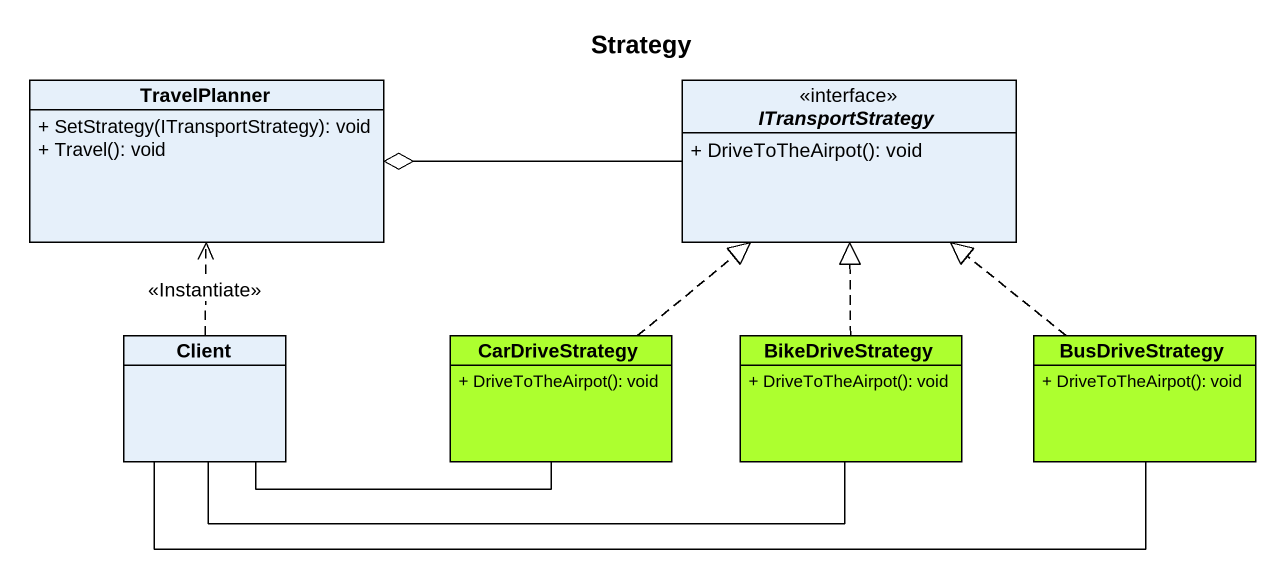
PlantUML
@startuml
title Strategy
hide circle
hide empty members
skinparam classAttributeIconSize 0
class TravelPlanner {
  + SetStrategy(ITransportStrategy): void
  + Travel(): void
}
interface ITransportStrategy {
  + DriveToTheAirpot(): void
}
class Client
class CarDriveStrategy #ADFF2F {
  + DriveToTheAirpot(): void
}
class BikeDriveStrategy #ADFF2F {
  + DriveToTheAirpot(): void
}
class BusDriveStrategy #ADFF2F {
  + DriveToTheAirpot(): void
}
ITransportStrategy -left-o TravelPlanner
Client .up.> TravelPlanner : <<Instantiate>>
Client -right- CarDriveStrategy
Client -right- BikeDriveStrategy
Client -right- BusDriveStrategy
CarDriveStrategy .up.|> ITransportStrategy
BikeDriveStrategy .up.|> ITransportStrategy
BusDriveStrategy .up.|> ITransportStrategy
@enduml
